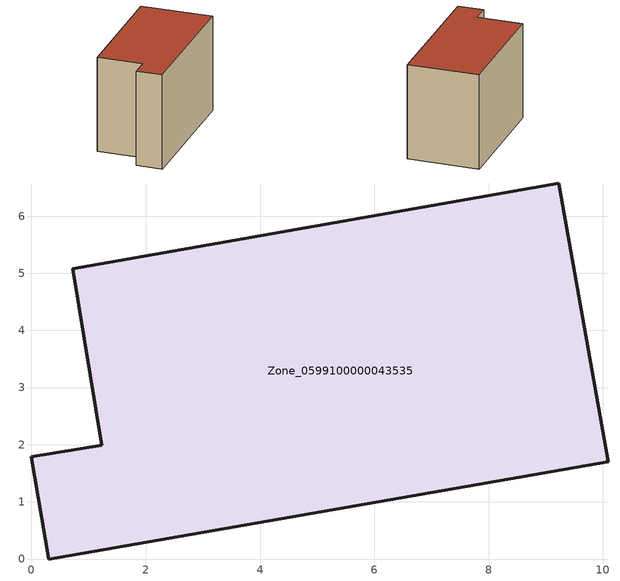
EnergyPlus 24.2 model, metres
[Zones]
Zone_0599100000043535
 floor ground (C_G): 0,1.79 1.23,1.99 0.72,5.08 9.23,6.58 10.09,1.7 0.3,0 z0
 wall outside (C_F): 1.23,1.99 0,1.79 0.3,0 10.09,1.7 9.23,6.58 0.72,5.08 1.23,1.99 z0:6.71
 roof outside (C_R): 9.23,6.58 0.72,5.08 1.23,1.99 0,1.79 0.3,0 10.09,1.7 z6.71
[BUILDING]
Pand.0599100000043535: North Axis=0; Terrain=City; Loads Convergence Tolerance Value=0.04; Temperature Convergence Tolerance Value=0.4; Solar Distribution=FullExterior; Maximum Number of Warmup Days=25; Minimum Number of Warmup Days=1
[Site:Location]
Rotterdam.The.Hague.AP_ZH_NLD Design_Conditions: Latitude=51.96; Longitude=4.45; Time Zone=1; Elevation=-4.5
[SITE:GROUNDTEMPERATURE:BUILDINGSURFACE]
18, 18, 18, 18, 18, 18, 18, 18, 18, 18, 18, 18
[MATERIAL] Thermal Absorptance=0.9; Solar Absorptance=0.7; Visible Absorptance=0.7
Name | Roughness | Thickness | Conductivity | Density | Specific Heat
G.TI.1946 | MediumSmooth | 0.15 | 1 | 540 | 1210
F.TI.1946 | Rough | 0.3 | 0.857143 | 1920 | 840
R.TI.1946 | MediumRough | 0.2 | 0.1 | 1500 | 1000
[CONSTRUCTION]
C_G: G.TI.1946
C_F: F.TI.1946
C_R: R.TI.1946
[ZONE]
Zone_0599100000043535: Type=1; Multiplier=1; Ceiling Height=Autocalculate; Volume=Autocalculate; Floor Area=autocalculate; Part of Total Floor Area=Yes
[ZONEINFILTRATION:DESIGNFLOWRATE]
Infil_Zone_0599100000043535: Zone or ZoneList or Space or SpaceList=Zone_0599100000043535; Schedule=AlwaysOn; Design Flow Rate Calculation Method=Flow/Area; Flow Rate per Floor Area=0.003; Constant Term Coefficient=1; Temperature Term Coefficient=0; Velocity Term Coefficient=0; Velocity Squared Term Coefficient=0
[HVACTEMPLATE:ZONE:IDEALLOADSAIRSYSTEM]
Zone_0599100000043535: Maximum Heating Supply Air Temperature=50; Minimum Cooling Supply Air Temperature=13; Maximum Heating Supply Air Humidity Ratio=0.0156; Minimum Cooling Supply Air Humidity Ratio=0.0077; Heating Limit=NoLimit; Cooling Limit=NoLimit; Dehumidification Control Type=ConstantSensibleHeatRatio; Cooling Sensible Heat Ratio=0.7; Dehumidification Setpoint=60; Humidification Control Type=None; Humidification Setpoint=30; Outdoor Air Method=None; Outdoor Air Flow Rate per Person=0.00944; Outdoor Air Flow Rate per Zone Floor Area=0; Outdoor Air Flow Rate per Zone=0; Demand Controlled Ventilation Type=None; Outdoor Air Economizer Type=NoEconomizer; Heat Recovery Type=None; Sensible Heat Recovery Effectiveness=0.7; Latent Heat Recovery Effectiveness=0.65
[ZONECONTROL:THERMOSTAT]
ThermostatControl_Zone_0599100000043535: Zone or ZoneList=Zone_0599100000043535; Control Type Schedule=DualSetpointControlType; Control 1=Thermostat_Zone_0599100000043535; Temperature Difference Between Cutout And Setpoint=0
[THERMOSTATSETPOINT:DUALSETPOINT]
Thermostat_Zone_0599100000043535: Heating Setpoint Temperature Schedule=HeatingSetpoint_Zone_0599100000043535; Cooling Setpoint Temperature Schedule=CoolingSetpoint_Zone_0599100000043535
[SCHEDULE:COMPACT]
HeatingSetpoint_Zone_0599100000043535: Through: 12/31, For: AllDays, Until: 24:00, 21
CoolingSetpoint_Zone_0599100000043535: Through: 12/31, For: AllDays, Until: 24:00, 24
DualSetpointControlType: Through: 12/31, For: AllDays, Until: 24:00, 4
AlwaysOn: Through: 12/31, For: AllDays, Until: 24:00, 1
